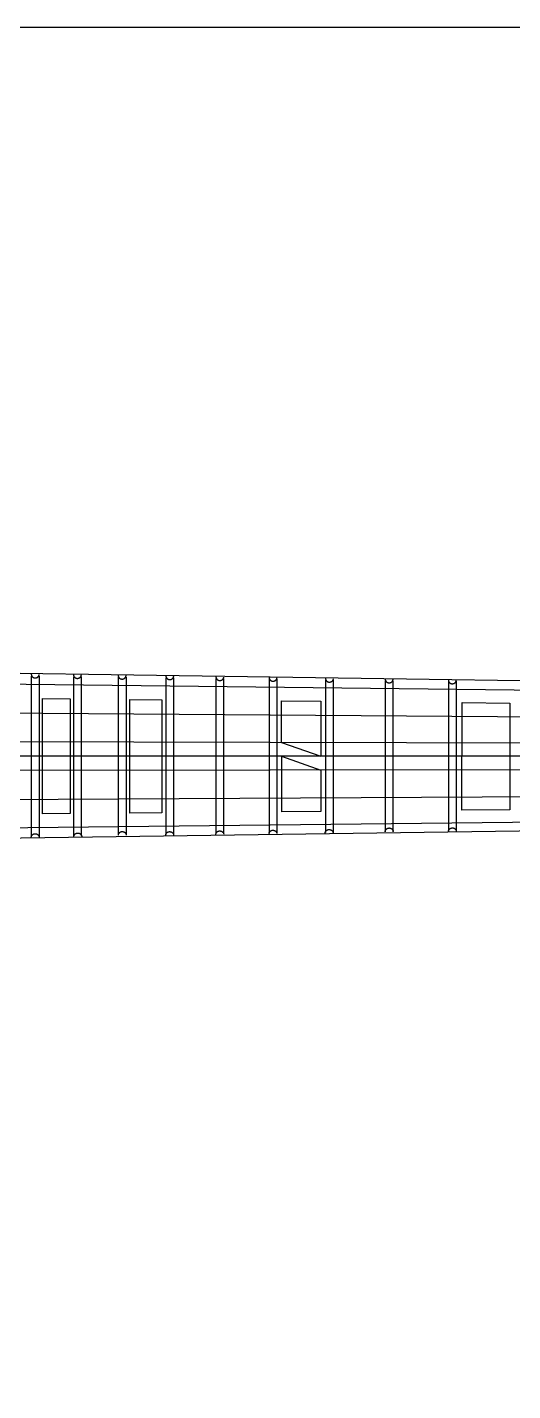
# Model space of a CAD drawing. Extents: x -330 to 789, y -284 to 512.
# Drawn here: x 205.8 to 365.6, y 63.4 to 512.4 of the extents above; entities that cross this region are included whole.
import ezdxf

# ---------------------------------------------------------------- set-up
doc = ezdxf.new("R2010")
doc.units = 0
for name, color, linetype in [('BlockMrk', 7, 'CONTINUOUS'), ('BORDER', 7, 'CONTINUOUS'), ('NECK', 7, 'CONTINUOUS')]:
    doc.layers.add(name, color=color, linetype=linetype)

# ---------------------------------------------------------------- blocks, each defined once
blk = doc.blocks.new('*E16')
at = {"layer": 'NECK', "color": 7, "linetype": 'CONTINUOUS'}
blk.add_lwpolyline([(537.343651, 287.818773), (537.34673, 287.755089), (537.353708, 287.69107), (537.364455, 287.626934), (537.378838, 287.562901), (537.396727, 287.499188), (537.41799, 287.436015), (537.442498, 287.373598), (537.470117, 287.312158), (537.500719, 287.251912), (537.53417, 287.193079), (537.570341, 287.135877), (537.609099, 287.080525), (537.650315, 287.027241), (537.693857, 286.976243), (537.739593, 286.927751), (537.787393, 286.881982), (537.837126, 286.839155), (537.88866, 286.799488), (537.941865, 286.763201), (537.996609, 286.73051), (538.054815, 286.700503), (538.115127, 286.673881), (538.177319, 286.650605), (538.241165, 286.630639), (538.306437, 286.613945), (538.372909, 286.600485), (538.440354, 286.590221), (538.508545, 286.583116), (538.577256, 286.579131), (538.646259, 286.57823), (538.715329, 286.580375), (538.784238, 286.585527), (538.85276, 286.59365), (538.920668, 286.604705), (538.987735, 286.618655), (539.053735, 286.635463), (539.11844, 286.655089), (539.181625, 286.677498), (539.243062, 286.702651), (539.302524, 286.73051), (539.354579, 286.758579), (539.405366, 286.790009), (539.454755, 286.824607), (539.502618, 286.86218), (539.548825, 286.902534), (539.593247, 286.945475), (539.635755, 286.99081), (539.67622, 287.038346), (539.714514, 287.087888), (539.750507, 287.139244), (539.78407, 287.19222), (539.815075, 287.246621), (539.843391, 287.302256), (539.868891, 287.35893), (539.891444, 287.416449), (539.910923, 287.474621), (539.927198, 287.533251), (539.94014, 287.592147), (539.949619, 287.651114), (539.955508, 287.709959)], dxfattribs=at)
blk = doc.blocks.new('*E17')
at = {"layer": 'NECK', "color": 7, "linetype": 'CONTINUOUS'}
blk.add_lwpolyline([(551.211619, 287.664697), (551.214698, 287.601009), (551.221676, 287.536987), (551.232423, 287.472848), (551.246806, 287.408812), (551.264695, 287.345098), (551.285958, 287.281922), (551.310466, 287.219505), (551.338085, 287.158063), (551.368687, 287.097817), (551.402138, 287.038983), (551.438309, 286.981782), (551.477067, 286.92643), (551.518283, 286.873147), (551.561825, 286.822151), (551.607561, 286.77366), (551.655361, 286.727894), (551.705094, 286.685069), (551.756628, 286.645405), (551.809833, 286.609121), (551.864577, 286.576434), (551.922787, 286.546428), (551.983103, 286.519806), (552.045298, 286.496531), (552.109145, 286.476565), (552.174418, 286.45987), (552.240891, 286.446408), (552.308336, 286.436143), (552.376526, 286.429037), (552.445237, 286.425051), (552.514239, 286.424148), (552.583308, 286.426292), (552.652216, 286.431443), (552.720736, 286.439565), (552.788642, 286.45062), (552.855708, 286.46457), (552.921706, 286.481378), (552.986411, 286.501006), (553.049594, 286.523416), (553.111031, 286.548571), (553.170493, 286.576434), (553.222546, 286.604504), (553.27333, 286.635936), (553.322718, 286.670535), (553.370579, 286.708108), (553.416785, 286.748462), (553.461207, 286.791403), (553.503715, 286.836738), (553.544181, 286.884273), (553.582475, 286.933814), (553.618469, 286.985169), (553.652032, 287.038143), (553.683038, 287.092543), (553.711355, 287.148176), (553.736856, 287.204847), (553.75941, 287.262364), (553.77889, 287.320533), (553.795165, 287.37916), (553.808107, 287.438053), (553.817587, 287.497016), (553.823476, 287.555858)], dxfattribs=at)
blk = doc.blocks.new('*E18')
at = {"layer": 'NECK', "color": 7, "linetype": 'CONTINUOUS'}
blk.add_lwpolyline([(565.927058, 287.433557), (565.930137, 287.369869), (565.937115, 287.305847), (565.947862, 287.241708), (565.962245, 287.177672), (565.980134, 287.113958), (566.001398, 287.050782), (566.025905, 286.988365), (566.053525, 286.926923), (566.084126, 286.866677), (566.117577, 286.807843), (566.153748, 286.750642), (566.192507, 286.69529), (566.233723, 286.642007), (566.277264, 286.591011), (566.323001, 286.54252), (566.370801, 286.496754), (566.420534, 286.453929), (566.472068, 286.414265), (566.525272, 286.377981), (566.580016, 286.345294), (566.638223, 286.315289), (566.698537, 286.288669), (566.76073, 286.265394), (566.824577, 286.245428), (566.889849, 286.228734), (566.956321, 286.215273), (567.023766, 286.205008), (567.091958, 286.197901), (567.160668, 286.193915), (567.229671, 286.193012), (567.298741, 286.195155), (567.36765, 286.200306), (567.436171, 286.208428), (567.504078, 286.219482), (567.571145, 286.233431), (567.637144, 286.250239), (567.701849, 286.269866), (567.765033, 286.292276), (567.82647, 286.317432), (567.885932, 286.345294), (567.937985, 286.373364), (567.988769, 286.404796), (568.038157, 286.439395), (568.086018, 286.476969), (568.132224, 286.517323), (568.176646, 286.560264), (568.219154, 286.6056), (568.25962, 286.653135), (568.297914, 286.702677), (568.333908, 286.754032), (568.367472, 286.807007), (568.398477, 286.861409), (568.426794, 286.917043), (568.452295, 286.973716), (568.474849, 287.031235), (568.494329, 287.089406), (568.510604, 287.148036), (568.523546, 287.206931), (568.533026, 287.265898), (568.538915, 287.324743)], dxfattribs=at)
blk = doc.blocks.new('*E19')
at = {"layer": 'NECK', "color": 7, "linetype": 'CONTINUOUS'}
blk.add_lwpolyline([(581.619737, 287.27948), (581.622816, 287.215792), (581.629794, 287.15177), (581.640539, 287.087631), (581.654921, 287.023596), (581.672809, 286.959881), (581.694072, 286.896705), (581.718578, 286.834287), (581.746196, 286.772845), (581.776796, 286.712598), (581.810247, 286.653764), (581.846416, 286.596561), (581.885175, 286.541208), (581.92639, 286.487924), (581.969932, 286.436926), (582.015669, 286.388433), (582.06347, 286.342664), (582.113204, 286.299837), (582.16474, 286.26017), (582.217948, 286.223882), (582.272695, 286.191192), (582.330901, 286.161186), (582.391214, 286.134565), (582.453406, 286.111291), (582.517251, 286.091326), (582.582523, 286.074632), (582.648993, 286.061172), (582.716437, 286.050908), (582.784627, 286.043803), (582.853336, 286.039818), (582.922339, 286.038917), (582.991408, 286.041061), (583.060316, 286.046213), (583.128837, 286.054335), (583.196745, 286.065389), (583.263812, 286.079339), (583.329812, 286.096146), (583.394519, 286.115772), (583.457706, 286.13818), (583.519145, 286.163333), (583.578611, 286.191192), (583.630664, 286.219258), (583.681448, 286.250687), (583.730835, 286.285284), (583.778696, 286.322857), (583.8249, 286.363211), (583.86932, 286.406153), (583.911827, 286.451489), (583.952291, 286.499026), (583.990583, 286.54857), (584.026575, 286.599928), (584.060137, 286.652905), (584.09114, 286.707308), (584.119455, 286.762944), (584.144954, 286.819619), (584.167507, 286.877139), (584.186985, 286.935311), (584.203259, 286.99394), (584.2162, 287.052834), (584.22568, 287.111799), (584.231568, 287.170641)], dxfattribs=at)
blk = doc.blocks.new('*E20')
at = {"layer": 'NECK', "color": 7, "linetype": 'CONTINUOUS'}
blk.add_lwpolyline([(598.107157, 286.971302), (598.110236, 286.907614), (598.117214, 286.843592), (598.127959, 286.779453), (598.142341, 286.715418), (598.160229, 286.651703), (598.181491, 286.588527), (598.205997, 286.526109), (598.233616, 286.464667), (598.264216, 286.40442), (598.297666, 286.345586), (598.333836, 286.288383), (598.372594, 286.23303), (598.413809, 286.179746), (598.457351, 286.128748), (598.503088, 286.080255), (598.550889, 286.034486), (598.600623, 285.991659), (598.652159, 285.951992), (598.705367, 285.915704), (598.760114, 285.883014), (598.81832, 285.853008), (598.878633, 285.826387), (598.940825, 285.803113), (599.00467, 285.783148), (599.069942, 285.766454), (599.136412, 285.752994), (599.203856, 285.74273), (599.272046, 285.735625), (599.340755, 285.73164), (599.409758, 285.730739), (599.478827, 285.732883), (599.547735, 285.738035), (599.616256, 285.746157), (599.684164, 285.757211), (599.751231, 285.771161), (599.817231, 285.787968), (599.881938, 285.807594), (599.945125, 285.830002), (600.006564, 285.855155), (600.06603, 285.883014), (600.118083, 285.91108), (600.168867, 285.942509), (600.218254, 285.977106), (600.266115, 286.014679), (600.312319, 286.055033), (600.35674, 286.097975), (600.399246, 286.143311), (600.43971, 286.190848), (600.478003, 286.240392), (600.513994, 286.29175), (600.547556, 286.344727), (600.57856, 286.39913), (600.606875, 286.454766), (600.632374, 286.511441), (600.654927, 286.568961), (600.674405, 286.627133), (600.690679, 286.685762), (600.70362, 286.744656), (600.7131, 286.803621), (600.718988, 286.862463)], dxfattribs=at)
blk = doc.blocks.new('*E21')
at = {"layer": 'NECK', "color": 7, "linetype": 'CONTINUOUS'}
blk.add_lwpolyline([(615.603286, 286.740162), (615.606365, 286.676474), (615.613343, 286.612452), (615.62409, 286.548314), (615.638473, 286.484278), (615.656362, 286.420563), (615.677625, 286.357388), (615.702133, 286.29497), (615.729752, 286.233529), (615.760354, 286.173282), (615.793805, 286.114449), (615.829976, 286.057247), (615.868734, 286.001896), (615.90995, 285.948612), (615.953492, 285.897616), (615.999228, 285.849126), (616.047028, 285.803359), (616.096761, 285.760534), (616.148295, 285.72087), (616.2015, 285.684586), (616.256244, 285.651899), (616.314451, 285.621894), (616.374765, 285.595274), (616.436958, 285.571999), (616.500805, 285.552034), (616.566077, 285.535339), (616.632549, 285.521878), (616.699994, 285.511613), (616.768185, 285.504506), (616.836896, 285.50052), (616.905899, 285.499617), (616.974968, 285.50176), (617.043877, 285.506911), (617.112398, 285.515033), (617.180306, 285.526087), (617.247372, 285.540037), (617.313372, 285.556844), (617.378077, 285.576471), (617.441261, 285.598881), (617.502698, 285.624037), (617.56216, 285.651899), (617.614213, 285.679969), (617.664997, 285.711401), (617.714385, 285.746), (617.762246, 285.783573), (617.808452, 285.823927), (617.852874, 285.866869), (617.895382, 285.912203), (617.935848, 285.959738), (617.974142, 286.00928), (618.010136, 286.060634), (618.043699, 286.113608), (618.074705, 286.168008), (618.103022, 286.223641), (618.128523, 286.280313), (618.151077, 286.33783), (618.170557, 286.395998), (618.186832, 286.454626), (618.199774, 286.513518), (618.209254, 286.572482), (618.215143, 286.631323)], dxfattribs=at)
blk = doc.blocks.new('*E22')
at = {"layer": 'NECK', "color": 7, "linetype": 'CONTINUOUS'}
blk.add_lwpolyline([(634.170966, 286.431984), (634.174045, 286.368296), (634.181023, 286.304274), (634.191768, 286.240136), (634.20615, 286.1761), (634.224038, 286.112385), (634.2453, 286.04921), (634.269806, 285.986792), (634.297425, 285.925351), (634.328025, 285.865104), (634.361475, 285.806271), (634.397645, 285.749069), (634.436403, 285.693718), (634.477618, 285.640434), (634.52116, 285.589438), (634.566897, 285.540948), (634.614698, 285.495181), (634.664432, 285.452356), (634.715968, 285.412692), (634.769176, 285.376408), (634.823923, 285.343721), (634.882131, 285.313718), (634.942445, 285.287098), (635.004638, 285.263825), (635.068483, 285.24386), (635.133755, 285.227166), (635.200226, 285.213705), (635.26767, 285.20344), (635.33586, 285.196333), (635.404569, 285.192347), (635.473571, 285.191444), (635.542639, 285.193586), (635.611547, 285.198736), (635.680068, 285.206857), (635.747975, 285.217911), (635.815042, 285.23186), (635.881042, 285.248667), (635.945748, 285.268294), (636.008934, 285.290704), (636.070373, 285.315859), (636.129839, 285.343721), (636.18189, 285.371789), (636.232672, 285.403218), (636.282058, 285.437816), (636.329919, 285.475388), (636.376124, 285.515742), (636.420545, 285.558683), (636.463053, 285.604018), (636.503518, 285.651553), (636.541812, 285.701096), (636.577806, 285.752452), (636.611369, 285.805428), (636.642374, 285.85983), (636.670691, 285.915465), (636.69619, 285.972139), (636.718743, 286.029659), (636.738221, 286.087831), (636.754495, 286.146462), (636.767435, 286.205357), (636.776912, 286.264325), (636.782797, 286.32317)], dxfattribs=at)
blk = doc.blocks.new('*E23')
at = {"layer": 'NECK', "color": 7, "linetype": 'CONTINUOUS'}
blk.add_lwpolyline([(653.796098, 286.200844), (653.79918, 286.13716), (653.806161, 286.073141), (653.81691, 286.009005), (653.831295, 285.944972), (653.849185, 285.881259), (653.870449, 285.818085), (653.894957, 285.755669), (653.922577, 285.694229), (653.953178, 285.633983), (653.986629, 285.57515), (654.0228, 285.517948), (654.061559, 285.462596), (654.102775, 285.409311), (654.146317, 285.358314), (654.192054, 285.309822), (654.239856, 285.264053), (654.28959, 285.221226), (654.341126, 285.181559), (654.394334, 285.145271), (654.449081, 285.112581), (654.507287, 285.082575), (654.5676, 285.055954), (654.629792, 285.03268), (654.693637, 285.012715), (654.758909, 284.996021), (654.825379, 284.982561), (654.892823, 284.972297), (654.961013, 284.965192), (655.029722, 284.961207), (655.098725, 284.960306), (655.167794, 284.96245), (655.236702, 284.967602), (655.305223, 284.975724), (655.373131, 284.986778), (655.440198, 285.000728), (655.506198, 285.017535), (655.570905, 285.037161), (655.634092, 285.059569), (655.695531, 285.084722), (655.754997, 285.112581), (655.80705, 285.140647), (655.857834, 285.172075), (655.907221, 285.206672), (655.955082, 285.244243), (656.001286, 285.284596), (656.045706, 285.327537), (656.088213, 285.372872), (656.128677, 285.420408), (656.166969, 285.469951), (656.202961, 285.521307), (656.236523, 285.574283), (656.267526, 285.628686), (656.295841, 285.684322), (656.32134, 285.740997), (656.343893, 285.798517), (656.363371, 285.85669), (656.379645, 285.915321), (656.392586, 285.974217), (656.402066, 286.033185), (656.407954, 286.09203)], dxfattribs=at)
blk = doc.blocks.new('*E24')
at = {"layer": 'NECK', "color": 7, "linetype": 'CONTINUOUS'}
blk.add_lwpolyline([(674.598164, 285.892666), (674.601243, 285.828982), (674.608221, 285.764963), (674.618968, 285.700827), (674.633351, 285.636794), (674.65124, 285.573081), (674.672504, 285.509907), (674.697011, 285.447491), (674.724631, 285.386051), (674.755232, 285.325805), (674.788683, 285.266972), (674.824854, 285.20977), (674.863613, 285.154418), (674.904829, 285.101133), (674.94837, 285.050136), (674.994107, 285.001644), (675.041907, 284.955875), (675.09164, 284.913048), (675.143174, 284.873381), (675.196378, 284.837093), (675.251122, 284.804403), (675.309328, 284.774396), (675.36964, 284.747774), (675.431833, 284.724498), (675.495679, 284.704532), (675.560951, 284.687838), (675.627423, 284.674378), (675.694868, 284.664114), (675.763059, 284.657009), (675.83177, 284.653024), (675.900773, 284.652123), (675.969843, 284.654268), (676.038752, 284.65942), (676.107274, 284.667543), (676.175182, 284.678598), (676.242249, 284.692548), (676.308249, 284.709356), (676.372954, 284.728982), (676.436139, 284.751391), (676.497576, 284.776544), (676.557038, 284.804403), (676.609093, 284.832472), (676.65988, 284.863902), (676.709269, 284.8985), (676.757131, 284.936073), (676.803338, 284.976426), (676.84776, 285.019368), (676.890268, 285.064703), (676.930734, 285.112238), (676.969028, 285.161781), (677.005021, 285.213136), (677.038584, 285.266112), (677.069588, 285.320514), (677.097905, 285.376148), (677.123404, 285.432822), (677.145958, 285.490342), (677.165437, 285.548514), (677.181711, 285.607144), (677.194653, 285.66604), (677.204132, 285.725007), (677.210021, 285.783852)], dxfattribs=at)
blk = doc.blocks.new('*E41')
at = {"layer": 'NECK', "color": 7, "linetype": 'CONTINUOUS'}
blk.add_lwpolyline([(674.618154, 235.948773), (674.621233, 236.011233), (674.628211, 236.074021), (674.638958, 236.136922), (674.653341, 236.199722), (674.67123, 236.262207), (674.692493, 236.324164), (674.717001, 236.385377), (674.74462, 236.445632), (674.775222, 236.504716), (674.808673, 236.562414), (674.844844, 236.618512), (674.883602, 236.672796), (674.924818, 236.725052), (674.96836, 236.775065), (675.014096, 236.822621), (675.061896, 236.867506), (675.111629, 236.909507), (675.163163, 236.948408), (675.216368, 236.983995), (675.271112, 237.016055), (675.32932, 237.045484), (675.389634, 237.071594), (675.451827, 237.094421), (675.515674, 237.114002), (675.580947, 237.130374), (675.647419, 237.143575), (675.714865, 237.153641), (675.783056, 237.160609), (675.851767, 237.164516), (675.920771, 237.165399), (675.989842, 237.163295), (676.058751, 237.158242), (676.127274, 237.150275), (676.195183, 237.139433), (676.262251, 237.125752), (676.328253, 237.109268), (676.39296, 237.09002), (676.456147, 237.068044), (676.517587, 237.043376), (676.577053, 237.016055), (676.629106, 236.988531), (676.679891, 236.957709), (676.729278, 236.923779), (676.777139, 236.886932), (676.823344, 236.847357), (676.867764, 236.805244), (676.910271, 236.760782), (676.950735, 236.714163), (676.989027, 236.665575), (677.025019, 236.615209), (677.058581, 236.563254), (677.089584, 236.509901), (677.117899, 236.455338), (677.143397, 236.399757), (677.16595, 236.343346), (677.185428, 236.286297), (677.201702, 236.228797), (677.214643, 236.171039), (677.224123, 236.113211), (677.230011, 236.055503)], dxfattribs=at)
blk = doc.blocks.new('*E42')
at = {"layer": 'NECK', "color": 7, "linetype": 'CONTINUOUS'}
blk.add_lwpolyline([(653.818247, 235.924516), (653.821326, 235.986973), (653.828304, 236.049758), (653.839051, 236.112656), (653.853434, 236.175455), (653.871323, 236.237939), (653.892586, 236.299895), (653.917094, 236.361108), (653.944713, 236.421363), (653.975314, 236.480447), (654.008766, 236.538145), (654.044937, 236.594243), (654.083695, 236.648527), (654.124911, 236.700782), (654.168453, 236.750794), (654.214189, 236.79835), (654.261989, 236.843234), (654.311722, 236.885233), (654.363256, 236.924132), (654.41646, 236.959716), (654.471204, 236.991773), (654.529412, 237.021199), (654.589726, 237.047307), (654.65192, 237.070132), (654.715767, 237.089713), (654.781039, 237.106086), (654.847512, 237.119287), (654.914956, 237.129354), (654.983148, 237.136323), (655.051858, 237.140232), (655.120861, 237.141117), (655.18993, 237.139015), (655.258839, 237.133964), (655.32736, 237.125999), (655.395267, 237.115157), (655.462333, 237.101477), (655.528332, 237.084994), (655.593037, 237.065745), (655.656221, 237.043767), (655.717658, 237.019098), (655.77712, 236.991773), (655.829173, 236.964244), (655.879958, 236.933419), (655.929346, 236.899488), (655.977208, 236.86264), (656.023414, 236.823065), (656.067835, 236.780953), (656.110344, 236.736493), (656.15081, 236.689876), (656.189104, 236.641291), (656.225097, 236.590927), (656.258661, 236.538976), (656.289666, 236.485625), (656.317983, 236.431066), (656.343483, 236.375488), (656.366038, 236.319081), (656.385517, 236.262034), (656.401792, 236.204537), (656.414734, 236.14678), (656.424214, 236.088953), (656.430103, 236.031246)], dxfattribs=at)
blk = doc.blocks.new('*E43')
at = {"layer": 'NECK', "color": 7, "linetype": 'CONTINUOUS'}
blk.add_lwpolyline([(634.058494, 235.40948), (634.061573, 235.471937), (634.068551, 235.534722), (634.079298, 235.59762), (634.093681, 235.660419), (634.11157, 235.722903), (634.132834, 235.784859), (634.157341, 235.846072), (634.184961, 235.906327), (634.215562, 235.965411), (634.249013, 236.023109), (634.285184, 236.079207), (634.323943, 236.133491), (634.365159, 236.185746), (634.4087, 236.235758), (634.454437, 236.283314), (634.502237, 236.328198), (634.55197, 236.370197), (634.603504, 236.409096), (634.656708, 236.44468), (634.711452, 236.476737), (634.769661, 236.506164), (634.829976, 236.532271), (634.892171, 236.555097), (634.956018, 236.574676), (635.021291, 236.591048), (635.087764, 236.604248), (635.15521, 236.614314), (635.223401, 236.621282), (635.292112, 236.62519), (635.361116, 236.626073), (635.430186, 236.62397), (635.499095, 236.618918), (635.567617, 236.610952), (635.635525, 236.600111), (635.702593, 236.58643), (635.768594, 236.569948), (635.833301, 236.550701), (635.896488, 236.528725), (635.957927, 236.504058), (636.017393, 236.476737), (636.069445, 236.449213), (636.120229, 236.418392), (636.169616, 236.384464), (636.217476, 236.347618), (636.26368, 236.308045), (636.308101, 236.265933), (636.350607, 236.221474), (636.391071, 236.174856), (636.429364, 236.12627), (636.465355, 236.075905), (636.498918, 236.023952), (636.529921, 235.9706), (636.558237, 235.916039), (636.583736, 235.86046), (636.606289, 235.80405), (636.625767, 235.747002), (636.642042, 235.689504), (636.654983, 235.631746), (636.664462, 235.573919), (636.670351, 235.516211)], dxfattribs=at)
blk = doc.blocks.new('*E44')
at = {"layer": 'NECK', "color": 7, "linetype": 'CONTINUOUS'}
blk.add_lwpolyline([(615.567879, 235.17834), (615.570961, 235.240797), (615.577942, 235.303582), (615.588691, 235.36648), (615.603075, 235.429279), (615.620965, 235.491763), (615.642229, 235.553719), (615.666737, 235.614932), (615.694356, 235.675187), (615.724957, 235.734271), (615.758407, 235.791969), (615.794577, 235.848067), (615.833334, 235.902351), (615.874549, 235.954606), (615.918089, 236.004618), (615.963824, 236.052174), (616.011623, 236.097058), (616.061355, 236.139057), (616.112888, 236.177956), (616.166092, 236.21354), (616.220836, 236.245597), (616.279047, 236.275025), (616.339363, 236.301133), (616.401559, 236.32396), (616.465406, 236.343541), (616.53068, 236.359914), (616.597153, 236.373116), (616.664598, 236.383183), (616.73279, 236.390152), (616.8015, 236.394061), (616.870504, 236.394945), (616.939573, 236.392843), (617.008482, 236.387791), (617.077004, 236.379825), (617.144911, 236.368983), (617.211979, 236.355302), (617.277979, 236.338819), (617.342686, 236.319569), (617.405872, 236.297591), (617.467311, 236.272922), (617.526777, 236.245597), (617.578828, 236.218071), (617.629611, 236.187248), (617.678997, 236.153318), (617.726856, 236.116471), (617.77306, 236.076897), (617.81748, 236.034785), (617.859987, 235.990325), (617.900451, 235.943708), (617.938744, 235.895122), (617.974736, 235.844758), (618.008299, 235.792806), (618.039302, 235.739455), (618.067619, 235.684895), (618.093118, 235.629316), (618.115672, 235.572908), (618.13515, 235.51586), (618.151425, 235.458363), (618.164367, 235.400606), (618.173846, 235.342778), (618.179735, 235.285071)], dxfattribs=at)
blk = doc.blocks.new('*E45')
at = {"layer": 'NECK', "color": 7, "linetype": 'CONTINUOUS'}
blk.add_lwpolyline([(598.078836, 234.9472), (598.081915, 235.00966), (598.088893, 235.072448), (598.09964, 235.135349), (598.114023, 235.198149), (598.131912, 235.260635), (598.153175, 235.322591), (598.177683, 235.383804), (598.205302, 235.44406), (598.235903, 235.503144), (598.269355, 235.560842), (598.305526, 235.61694), (598.344284, 235.671224), (598.3855, 235.723479), (598.429042, 235.773492), (598.474778, 235.821048), (598.522578, 235.865933), (598.572311, 235.907934), (598.623845, 235.946835), (598.677049, 235.982422), (598.731793, 236.014482), (598.790001, 236.043911), (598.850315, 236.070021), (598.912508, 236.092848), (598.976355, 236.112429), (599.041628, 236.128802), (599.1081, 236.142002), (599.175546, 236.152068), (599.243737, 236.159036), (599.312449, 236.162943), (599.381453, 236.163826), (599.450523, 236.161722), (599.519433, 236.156669), (599.587955, 236.148702), (599.655864, 236.13786), (599.722933, 236.124179), (599.788934, 236.107695), (599.853641, 236.088447), (599.916828, 236.066471), (599.978268, 236.041803), (600.037734, 236.014482), (600.089787, 235.986957), (600.140572, 235.956135), (600.18996, 235.922206), (600.23782, 235.885359), (600.284025, 235.845783), (600.328446, 235.80367), (600.370952, 235.759209), (600.411416, 235.71259), (600.449708, 235.664002), (600.4857, 235.613636), (600.519262, 235.561681), (600.550265, 235.508328), (600.57858, 235.453765), (600.604079, 235.398184), (600.626631, 235.341774), (600.646109, 235.284724), (600.662383, 235.227225), (600.675324, 235.169467), (600.684804, 235.111639), (600.690692, 235.053931)], dxfattribs=at)
blk = doc.blocks.new('*E46')
at = {"layer": 'NECK', "color": 7, "linetype": 'CONTINUOUS'}
blk.add_lwpolyline([(581.591365, 234.716085), (581.594444, 234.778542), (581.601422, 234.841326), (581.612169, 234.904224), (581.626552, 234.967022), (581.644441, 235.029505), (581.665705, 235.09146), (581.690212, 235.152671), (581.717832, 235.212925), (581.748433, 235.272008), (581.781884, 235.329705), (581.818055, 235.385802), (581.856814, 235.440085), (581.89803, 235.49234), (581.941571, 235.542353), (581.987308, 235.589909), (582.035108, 235.634794), (582.084841, 235.676794), (582.136375, 235.715695), (582.189579, 235.751282), (582.244323, 235.783342), (582.302528, 235.81277), (582.36284, 235.838879), (582.425032, 235.861705), (582.488878, 235.881285), (582.55415, 235.897657), (582.620621, 235.910858), (582.688066, 235.920923), (582.756258, 235.927891), (582.824969, 235.931799), (582.893972, 235.932682), (582.963042, 235.930579), (583.031952, 235.925526), (583.100474, 235.91756), (583.168382, 235.906718), (583.23545, 235.893037), (583.301449, 235.876554), (583.366155, 235.857306), (583.42934, 235.83533), (583.490777, 235.810663), (583.550239, 235.783342), (583.602293, 235.755816), (583.653079, 235.724992), (583.702468, 235.691062), (583.75033, 235.654214), (583.796536, 235.614638), (583.840958, 235.572525), (583.883467, 235.528064), (583.923932, 235.481445), (583.962226, 235.432859), (583.998219, 235.382494), (584.031783, 235.330541), (584.062787, 235.277189), (584.091104, 235.222629), (584.116604, 235.16705), (584.139158, 235.110642), (584.158637, 235.053595), (584.174912, 234.9961), (584.187854, 234.938345), (584.197333, 234.88052), (584.203222, 234.822816)], dxfattribs=at)
blk = doc.blocks.new('*E47')
at = {"layer": 'NECK', "color": 7, "linetype": 'CONTINUOUS'}
blk.add_lwpolyline([(565.989669, 234.745549), (565.992752, 234.808009), (565.999733, 234.870797), (566.010481, 234.933698), (566.024866, 234.996498), (566.042756, 235.058984), (566.06402, 235.12094), (566.088527, 235.182152), (566.116147, 235.242407), (566.146747, 235.301491), (566.180198, 235.359188), (566.216368, 235.415285), (566.255125, 235.469568), (566.29634, 235.521822), (566.33988, 235.571833), (566.385615, 235.619387), (566.433414, 235.66427), (566.483146, 235.706268), (566.534679, 235.745166), (566.587883, 235.78075), (566.642627, 235.812806), (566.700838, 235.842234), (566.761154, 235.868342), (566.82335, 235.891169), (566.887198, 235.91075), (566.952471, 235.927123), (567.018944, 235.940324), (567.08639, 235.950391), (567.154581, 235.957361), (567.223292, 235.961269), (567.292295, 235.962154), (567.361364, 235.960052), (567.430273, 235.955), (567.498795, 235.947034), (567.566703, 235.936192), (567.63377, 235.922511), (567.69977, 235.906028), (567.764477, 235.886778), (567.827663, 235.8648), (567.889102, 235.840131), (567.948568, 235.812806), (568.000619, 235.78528), (568.051402, 235.754457), (568.100788, 235.720527), (568.148647, 235.68368), (568.194851, 235.644106), (568.239271, 235.601994), (568.281778, 235.557534), (568.322242, 235.510917), (568.360535, 235.462332), (568.396527, 235.411968), (568.43009, 235.360015), (568.461093, 235.306664), (568.48941, 235.252104), (568.514909, 235.196525), (568.537463, 235.140117), (568.556941, 235.083069), (568.573216, 235.025572), (568.586158, 234.967815), (568.595637, 234.909988), (568.601526, 234.85228)], dxfattribs=at)
blk = doc.blocks.new('*E48')
at = {"layer": 'NECK', "color": 7, "linetype": 'CONTINUOUS'}
blk.add_lwpolyline([(551.337502, 234.253805), (551.340584, 234.316265), (551.347565, 234.379053), (551.358314, 234.441954), (551.372698, 234.504754), (551.390588, 234.56724), (551.411852, 234.629196), (551.43636, 234.690408), (551.463979, 234.750663), (551.49458, 234.809747), (551.52803, 234.867444), (551.5642, 234.923541), (551.602957, 234.977824), (551.644172, 235.030078), (551.687712, 235.080089), (551.733447, 235.127643), (551.781246, 235.172526), (551.830978, 235.214524), (551.882511, 235.253422), (551.935715, 235.289006), (551.990459, 235.321062), (552.04867, 235.35049), (552.108986, 235.376598), (552.171182, 235.399425), (552.23503, 235.419006), (552.300303, 235.435379), (552.366776, 235.44858), (552.434222, 235.458647), (552.502413, 235.465617), (552.571124, 235.469525), (552.640127, 235.47041), (552.709196, 235.468308), (552.778105, 235.463256), (552.846627, 235.45529), (552.914535, 235.444448), (552.981602, 235.430767), (553.047602, 235.414284), (553.112309, 235.395034), (553.175495, 235.373056), (553.236934, 235.348387), (553.2964, 235.321062), (553.348451, 235.293536), (553.399234, 235.262713), (553.44862, 235.228783), (553.496479, 235.191936), (553.542683, 235.152362), (553.587103, 235.11025), (553.62961, 235.06579), (553.670074, 235.019173), (553.708367, 234.970588), (553.744359, 234.920224), (553.777922, 234.868271), (553.808925, 234.81492), (553.837242, 234.76036), (553.862741, 234.704781), (553.885295, 234.648373), (553.904773, 234.591325), (553.921048, 234.533828), (553.93399, 234.476071), (553.943469, 234.418244), (553.949358, 234.360536)], dxfattribs=at)
blk = doc.blocks.new('*E49')
at = {"layer": 'NECK', "color": 7, "linetype": 'CONTINUOUS'}
blk.add_lwpolyline([(537.315457, 234.022691), (537.318539, 234.085147), (537.32552, 234.147932), (537.336269, 234.21083), (537.350653, 234.273628), (537.368543, 234.336111), (537.389807, 234.398065), (537.414315, 234.459277), (537.441934, 234.519531), (537.472535, 234.578613), (537.505985, 234.63631), (537.542155, 234.692408), (537.580913, 234.746691), (537.622127, 234.798946), (537.665668, 234.848958), (537.711403, 234.896514), (537.759202, 234.9414), (537.808934, 234.9834), (537.860467, 235.022301), (537.913671, 235.057888), (537.968415, 235.089948), (538.026623, 235.119377), (538.086937, 235.145487), (538.14913, 235.168314), (538.212977, 235.187895), (538.27825, 235.204267), (538.344722, 235.217468), (538.412168, 235.227533), (538.480359, 235.234501), (538.54907, 235.238408), (538.618074, 235.239292), (538.687145, 235.237188), (538.756054, 235.232134), (538.824577, 235.224168), (538.892486, 235.213325), (538.959554, 235.199644), (539.025556, 235.183161), (539.090263, 235.163913), (539.15345, 235.141936), (539.21489, 235.117269), (539.274356, 235.089948), (539.32641, 235.062424), (539.377194, 235.031602), (539.426582, 234.997672), (539.474442, 234.960825), (539.520647, 234.92125), (539.565067, 234.879137), (539.607574, 234.834676), (539.648038, 234.788056), (539.68633, 234.739468), (539.722322, 234.689102), (539.755883, 234.637147), (539.786886, 234.583794), (539.815202, 234.529231), (539.8407, 234.47365), (539.863253, 234.417239), (539.882731, 234.36019), (539.899005, 234.302691), (539.911946, 234.244932), (539.921425, 234.187104), (539.927314, 234.129396)], dxfattribs=at)

msp = doc.modelspace()

# ---------------------------------------------------------------- linework, layer by layer
at = {"layer": 'BlockMrk', "color": 7, "linetype": 'CONTINUOUS'}
for p, q in [((289.52077, 276.897264), (289.532875, 290.582325)), ((289.532875, 290.582325), (302.387319, 290.457257)), ((302.387319, 290.457257), (302.405984, 272.32943)), ((289.52077, 276.897264), (302.405984, 272.32943)), ((289.51673, 272.32943), (289.500551, 254.038588)), ((289.51673, 272.32943), (302.410668, 267.780074)), ((302.410668, 267.780074), (302.424707, 254.144997)), ((302.424707, 254.144997), (289.500551, 254.038588))]:
    msp.add_line(p, q, dxfattribs=at)
for points in [[(219.955911, 291.259283), (219.958434, 253.466025), (210.804579, 253.390658), (210.804544, 291.348322), (219.955911, 291.259283)], [(250.115322, 290.965843), (250.128088, 253.714422), (239.592398, 253.627678), (239.601784, 291.068136), (250.115322, 290.965843)], [(364.577395, 289.85217), (364.656439, 254.657371), (348.834393, 254.527103), (348.905908, 290.004648), (364.577395, 289.85217)]]:
    msp.add_lwpolyline(points, dxfattribs=at)
at = {"layer": 'BORDER', "color": 7, "linetype": 'CONTINUOUS'}
msp.add_polyline3d([(-329.751279, 512.449514, -2), (789.082544, 512.449514, -2), (789.082544, -283.904317, -2), (-329.751279, -283.904317, -2), (-329.751279, 512.449514, -2), (-329.751279, 512.449514, -2)], close=True, dxfattribs=at)
at = {"layer": 'NECK', "color": 7, "linetype": 'CONTINUOUS'}
for p, q in [((603.726056, 291.464343, -2), (-61.736479, 298.998066, -2)), ((598.660077, 293.886283, -2), (142.201869, 300.42894)), ((207.1586, 298.755413, -2), (207.1586, 245.865424, -2)), ((209.6986, 298.755413, -2), (209.6986, 245.865424, -2)), ((221.0524, 298.504867, -2), (221.0524, 246.158998, -2)), ((223.5924, 298.504867, -2), (223.5924, 246.158998, -2)), ((235.7844, 298.430953, -2), (235.7844, 246.302762, -2)), ((238.3244, 298.430953, -2), (238.3244, 246.302762, -2)), ((251.38, 298.2133, -2), (251.38, 246.520414, -2)), ((253.92, 298.2133, -2), (253.92, 246.520414, -2)), ((267.89, 297.995648, -2), (267.89, 246.738067, -2)), ((270.43, 297.995648, -2), (270.43, 246.738067, -2)), ((285.416, 297.777995, -2), (285.416, 246.955719, -2)), ((287.956, 297.777995, -2), (287.956, 246.955719, -2)), ((303.944588, 297.451504, -2), (303.944588, 247.173372, -2)), ((306.498, 297.451504, -2), (306.498, 247.173372, -2)), ((323.6176, 297.233851, -2), (323.6176, 247.391025, -2)), ((326.1576, 297.233851, -2), (326.1576, 247.391025, -2)), ((344.4202, 297.016198, -2), (344.4202, 247.717516, -2)), ((346.9602, 297.016198, -2), (346.9602, 247.717516, -2)), ((603.726056, 283.657907, -2), (-61.735968, 288.341904, -2)), ((603.726056, 276.088046, -2), (-61.739955, 277.801916, -2)), ((603.489481, 268.28161, -2), (-61.736366, 267.17348, -2)), ((603.489481, 260.238599, -2), (-61.730728, 256.53126, -2)), ((603.726056, 253.141864, -2), (-61.722504, 245.832923, -2)), ((142.201869, 244.61504), (598.660077, 251.037423, -2))]:
    msp.add_line(p, q, dxfattribs=at)
at = {"layer": 'NECK', "color": 1, "linetype": 'CONTINUOUS'}
msp.add_line((599.134981, 272.32943, -2), (-24.752519, 272.32943, -2), dxfattribs=at)

# ---------------------------------------------------------------- block references
at = {"layer": 'NECK', "color": 7, "linetype": 'CONTINUOUS'}
for name in ['*E16', '*E17', '*E18', '*E19', '*E20', '*E21', '*E22', '*E23', '*E24', '*E48', '*E47', '*E46', '*E45', '*E44', '*E43', '*E42', '*E41', '*E49']:
    msp.add_blockref(name, (-330.200266, 11.568998, -2), dxfattribs=at)

doc.saveas('drawing.dxf')
